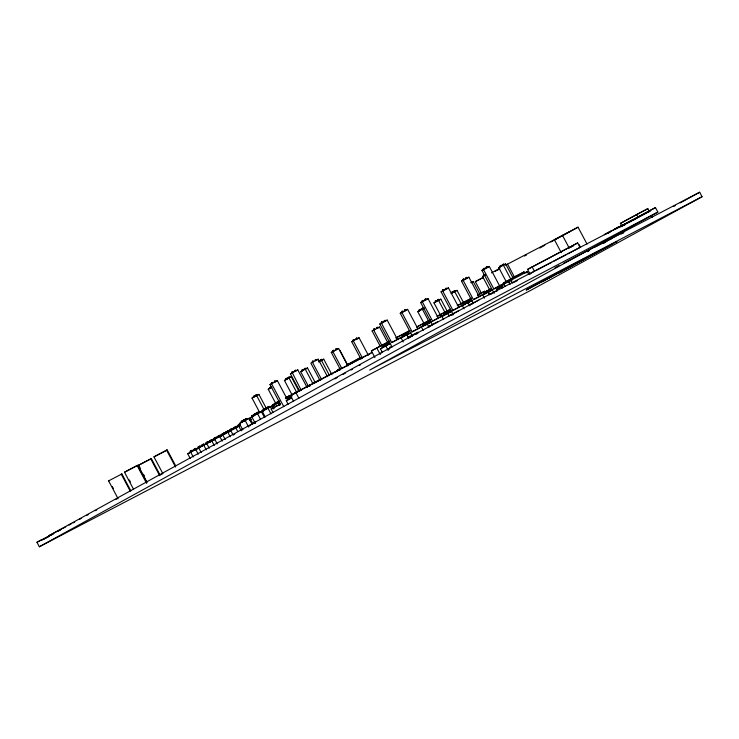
<?xml version="1.0" encoding="UTF-8"?>
<svg xmlns="http://www.w3.org/2000/svg" width="739" height="739" viewBox="0 0 739 739"><rect width="100%" height="100%" fill="white"/><g stroke="black" fill="none" stroke-linecap="round" stroke-linejoin="round"><path stroke-width="1.11" d="M381.361 352.937L381.657 351.635M453.081 314.435L453.367 313.853M287.647 403.577L287.24 404.584M256.008 395.928L257.274 395.245L256.304 395.762M287.351 378.904L286.27 379.486M303.553 370.1L302.279 370.766L302.704 370.553M319.756 361.288L318.814 361.777M451.806 293.161L452.739 292.672M454.106 291.905L455.409 291.221L454.679 291.591L461.459 304.172M569.991 231.575L507.573 264.119L514.455 277.07L515.268 276.562M508.386 282.658L508.866 282.39M198.209 448.102L200.869 446.689M208.934 442.31L206.116 443.797L206.606 443.557M212.61 440.398L209.793 441.885L210.282 441.636M216.924 437.959L214.116 439.446L214.596 439.206M217.876 437.479L220.684 435.992L219.889 436.426M225.783 433.183L228.314 431.844M230.189 430.689L232.997 429.202L232.212 429.636M238.189 426.338L240.508 425.101L235.695 427.669L237.727 431.493M227.778 431.391L229.072 430.698M234.817 427.521L232.009 429.008L234.54 427.678M291.868 395.947L291 396.427L291.711 396.095M385.305 344.392L387.236 343.395M444.592 313.308L446.938 312.024M445.682 312.763L447.206 311.941L445.405 312.883M466.993 301.494L467.63 301.216L467.168 301.447M467.833 301.041L466.106 302.048M273.07 412.611L271.176 409.036L280.34 403.993L270.003 384.566L272.673 383.144M274.502 382.192L277.374 380.65L287.702 400.085M315.341 360.743L318.213 359.209L327.516 376.687M316.652 360.05L316.181 360.299M341.63 368.04L332.836 351.552L334.176 350.84L333.714 351.099M412.473 336.273L400.242 313.271L403.143 311.719L402.543 312.034M432.417 324.652L420.657 302.547L423.327 301.124M426.227 299.609L428.029 298.63L438.356 318.066L432.564 321.105L422.237 301.678L428.029 298.63M453.312 314.823L441.081 291.822L443.982 290.27M473.256 303.202L461.505 281.097L464.175 279.675M466.05 278.686L468.868 277.19L479.205 296.616L473.413 299.655L463.076 280.229L468.868 277.19M467.307 278.03L466.845 278.28M494.16 293.374L481.93 270.372L484.83 268.82L484.368 269.079M288.598 399.485L291.656 397.813L286.27 400.723L288.173 404.298M382.654 347.579L385.619 345.991M405.517 335.506L409.526 333.381L408.815 333.769M447.409 311.766L445.894 312.588L446.753 312.144M426.181 324.652L426.893 324.264M450.365 311.941L446.689 313.89M491.213 290.492L484.996 293.826M615.319 242.531L616.926 241.616L559.174 272.894L612.649 243.925M256.267 413.203L257.107 412.722M266.373 407.854L265.504 408.344M264.488 409.194L261.892 410.579L265.486 408.612M253.865 415.586L256.442 414.2M275.194 403.586L277.679 402.21L272.331 405.101L273.532 404.482M287.397 396.806L288.413 396.289M264.322 410.099L267.13 408.593M266.825 408.713L271.776 406.062L273.301 408.935M269.486 407.309L268.978 407.558M297.678 391.421L295.147 392.806L372.29 352.346M308.44 385.813L309.281 385.333M318.546 380.465L317.687 380.945M314.075 383.181L315.156 382.59M339.58 369.408L340.088 369.158M349.852 364.022L348.993 364.512M392.049 346.997L379.818 323.996L387.181 320.079L397.517 339.515L391.716 342.554L381.389 323.128M385.61 320.948L387.181 320.079M299.72 391.328L290.427 373.842L293.328 372.29M407.605 309.355L401.813 312.403L412.14 331.829L417.932 328.79L407.605 309.355L400.242 313.271M307.091 387.412L297.799 369.934L295.24 371.301M340.568 369.879L331.275 352.392L332.846 351.524M448.453 287.914L442.661 290.954L452.989 310.38L458.78 307.341L448.453 287.914L441.081 291.822M347.94 365.962L338.638 348.485L335.894 349.953M360.992 359.154L351.69 341.667L353.27 340.799L362.563 358.286M357.491 338.628L359.062 337.76L368.355 355.237M380.382 346.48L372.114 330.943L374.285 329.788M489.292 266.465L483.5 269.504L493.828 288.931L499.619 285.891L489.292 266.465L486.548 267.934M377.315 328.181L379.486 327.035L387.744 342.573M288.515 378.248L289.679 377.638L288.958 378.008M484.341 275.471L485.061 275.093M500.543 266.668L501.716 266.049L498.76 267.62L506.511 282.187M503.85 264.895L502.899 265.393M242.429 429.285L239.371 423.539L245.117 420.38L248.96 418.366L252.017 424.112M255.315 423.429L251.759 416.722L261.338 411.549L264.396 417.295M293.54 401.342L290.464 395.457L296.339 392.187M374.95 357.584L371.394 350.877L390.007 340.965M247.048 419.419L248.96 418.366M259.426 412.602L261.338 411.549M252.867 423.807L249.81 418.062L253.634 415.955M265.246 416.99L262.188 411.244L271.776 406.062M264.072 410.478L261.2 412.057L263.13 411.069M274.151 408.639L272.626 405.766L278.363 402.607L279.887 405.48M271.638 406.579L275.462 404.473M285.928 398.709L291.683 395.614M272.155 406.783L272.035 406.829M210.56 440.73L208.112 442.014L210.116 440.971M211.788 440.102L213.081 439.4M192.667 451.169L190.283 452.434M228.914 431.151L228.794 431.197M236.905 426.8L236.785 426.846M224.213 433.996L225.007 433.553L222.263 435.022M236.314 427.493L233.93 428.749M249.893 420.048L251.168 419.364M224.554 434.172L225.838 433.479M382.312 352.355L380.419 348.78L390.608 343.284M391.716 342.554L406.681 334.462L408.575 338.037M397.517 339.515L406.681 334.462M280.635 403.974L271.176 409.036M412.14 331.829L427.096 323.737L428.999 327.312M417.932 328.79L427.096 323.737M423.05 326.342L431.456 321.844L429.738 322.814M432.564 321.105L447.52 313.013L448.942 315.692M438.356 318.066L447.52 313.013M452.989 310.38L467.944 302.288L469.847 305.863M450.162 312.089L451.945 311.101M458.78 307.341L467.944 302.288M530.159 274.104L527.544 269.393L577.695 242.946L580.069 247.417L567.921 253.8M463.002 305.392L464.785 304.403M473.413 299.655L488.368 291.563L489.791 294.251M479.205 296.616L488.368 291.563M483.417 294.667L487.001 292.69M493.828 288.931L508.783 280.838L505.125 282.861M491.001 290.639L492.793 289.651M500.543 285.383L503.287 283.868M577.695 242.946L527.544 269.393M502.76 287.536L501.615 285.374L504.441 283.831M510.169 284.423L508.626 281.513L511.453 279.979L511.813 280.644M408.251 337.252L410.053 336.263M524.514 273.162L527.341 271.629L528.893 274.529M702.05 196.713L531.359 290.021L39.324 546.758L36.95 542.287L41.717 539.664L41.957 540.107L49.088 536.172L48.848 535.729L405.813 339.238L477.69 300.588L650.163 210.948L649.923 210.504L655.484 207.604L657.858 212.075L369.685 370.082L702.05 196.713L699.676 192.242L563.792 263.121M428.666 326.527L430.467 325.539M497.19 290.889L496.396 289.402L501.356 286.667L502.151 288.155M250.041 425.202L255.805 422.034M430.948 325.539L431.945 324.984M449.09 315.802L450.892 314.814L452.139 315.304M159.587 475.353L162.349 473.838M233.533 434.698L234.882 433.959M241.635 430.237L242.983 429.498M334.832 378.913L337.538 377.426M342.942 374.451L345.64 372.964M351.043 369.99L352.392 369.251M359.154 365.528L360.503 364.789M116.014 499.324L117.39 498.566M451.372 314.814L452.37 314.26M468.618 305.577L471.316 304.089M471.796 304.089L472.784 303.535M491.74 293.365L489.939 294.353L497.024 290.584M529.918 273.864L533.586 271.841M39.324 546.758L428.592 332.596L657.858 212.075M621.896 233.33L623.236 232.591M95.331 510.695L96.726 509.928M86.99 515.277L88.431 514.492M79.636 519.314L81.124 518.501M612.114 230.392L604.29 234.697L610.7 231.335M614.728 228.961L618.635 226.818M608.188 233.136L608.788 232.803M609.398 232.471L610.008 232.129M614.848 229.478L615.421 229.155M616.003 228.841L616.575 228.527M617.73 227.889L618.303 227.575M619.217 227.187L655.484 207.604M622.718 225.45L625.573 223.88M631.226 220.776L649.923 210.504M621.157 226.697L621.905 226.282M622.654 225.875L623.402 225.469M624.141 225.053L624.889 224.647M629.351 222.199L630.09 221.792M630.829 221.386L631.568 220.979M624.501 225.044L625.102 224.711M632.935 220.416L637.572 217.866M638.339 217.442L650.163 210.948M346.683 364.992L360.909 357.371M348.79 364.105L359.93 358.009M385.259 344.485L384.132 345.058M291.166 396.335L289.91 397.046M288.838 397.619L288.312 397.905L289.688 397.194M428.426 321.751L429.47 321.188L427.585 322.176M448.85 311.027L449.894 310.463L448.01 311.452M464.674 302.778L463.63 303.341L468.203 300.884M466.586 301.789L467.353 301.3M469.274 300.302L470.318 299.738L468.424 300.727L469.274 300.274M485.089 292.053L484.045 292.616L487.343 290.889M487.01 291.064L487.777 290.575M489.698 289.586L490.733 289.014L488.932 289.956M621.979 226.383L620.4 223.409L636.602 214.541L647.826 208.666L649.415 211.64M647.826 208.666L620.4 223.409M673.488 206.56L675.428 205.497M680.277 202.846L699.676 192.242M382.479 322.573L381.73 322.98M385.379 321.049L379.818 323.996M313.521 361.694L310.851 363.117L320.144 380.603M354.36 340.245L353.611 340.651M356.392 339.173L357.491 338.601L357.029 338.85M259.768 412.639L252.027 398.072L258.899 394.386L266.123 407.983M275.97 403.836L268.229 389.268L271.906 387.264M292.173 395.032L284.432 380.456L291.305 376.77L299.046 391.347M308.375 386.22L300.634 371.652L307.507 367.967L315.248 382.534L314.093 383.181M318.675 361.842L323.71 359.154L331.968 374.701M423.946 323.312L417.747 311.655L423.706 308.468M440.666 315.479L433.95 302.851L440.823 299.166L447.538 311.793M451.067 293.54L457.025 290.353L463.741 302.981M471.159 282.649L473.228 281.55L479.944 294.177M489.791 290.03L482.558 276.423L485.311 274.926M498.76 267.62L505.633 263.934L513.383 278.511M481.68 293.614L475.325 281.661L483.389 277.273M491.453 272.894L499.509 268.506M505.559 265.218L507.573 264.119M587.052 244.11L578.046 227.187L554.389 239.704L561.27 252.655M539.766 248.018L544.8 245.274M550.841 241.986L578.046 227.187M254.142 414.644L251.463 416.057L252.655 415.447M267.084 407.789L266.179 408.279M297.835 391.319L299.424 390.497M297.826 391.393L296.921 391.882M295.896 392.658L298.297 391.384M318.703 380.363L319.608 379.874M318.694 380.437L316.015 381.851L317.216 381.232M252.461 416.62L252.202 416.787M291.563 396.196L290.482 396.704L291.212 396.363M467.113 301.494L466.309 301.863L466.771 301.632M190.274 458.568L187.724 453.783L198.172 448.259M198.264 454.217L195.715 449.423L206.172 443.908M201.95 446.162L215.095 439.068L213.118 440.148M214.255 445.515L211.705 440.721L222.162 435.206M222.254 441.155L219.705 436.37L230.152 430.855M230.245 436.804L227.695 432.019L238.152 426.495M220.13 436.333L222.106 435.253M228.12 431.982L230.097 430.902M444.157 315.276L446.883 313.816M465.053 304.292L464.425 304.653M72.976 522.953L74.694 522.02M587.256 251.602L589.279 250.503M602.553 243.547L604.576 242.447M604.197 242.752L606.22 241.653M321.724 360.226L320.781 360.715L321.206 360.493M226.55 432.029L225.534 432.574M238.217 425.756L237.21 426.301M222.227 434.458L221.22 435.003M230.226 430.107L229.21 430.652M232.831 429.664L233.829 429.128M220.518 436.453L221.515 435.918M69.013 525.096L71.138 523.951M275.342 381.749L275.804 381.49M245.311 419.235L246.392 418.643L241.025 421.544L243.611 420.158M279.083 401.175L274.28 403.762L275.471 403.143M383.467 345.418L381.943 346.24L383.827 345.261M386.146 343.94L384.058 345.104M387.107 343.459L388.631 342.637L386.737 343.626M285.827 397.933L288.136 396.723L286.935 397.342M384.419 344.937L386.515 343.774M298.011 391.55L295.979 392.631M306.703 386.977L309.004 385.767L307.812 386.386M403.651 334.822L402.127 335.645L404.011 334.656M404.602 334.342L406.699 333.178M406.33 333.335L404.242 334.499M407.291 332.864L408.815 332.042L406.921 333.021M259.232 412.685L256.701 414.071M340.485 368.918L336.892 370.886L338.083 370.267M424.306 323.968L422.782 324.791L424.676 323.811M426.994 322.49L424.897 323.654L428.611 321.631M425.267 323.488L426.08 323.063M339.229 369.916C342.878 367.911 332.153 373.722 336.143 371.606M448.37 311.285L449.035 310.907M465.154 302.519L464.147 303.073L465.515 302.362M468.794 300.561L469.459 300.182M289.318 397.36L287.794 398.182L289.605 397.249M290.279 396.88L291.092 396.446L289.993 396.991M485.569 291.794L484.913 292.173M488.257 290.316L487.537 290.769M489.218 289.836L490.225 289.291L488.849 290.002M403.549 336.587L404.224 336.227M586.886 251.648L589.611 250.188M607.458 240.849L602.913 243.288L604.696 242.355M304.81 368.53C302.944 369.546 306.777 367.486 304.911 368.493M318.823 360.937L319.433 360.595L318.712 360.974M484.433 274.557L483.851 274.871L484.544 274.52M422.274 309.207L421.738 309.512M419.983 310.454L419.364 310.796L420.703 310.084M428.537 320.809L422.338 309.161L423.004 308.828L422.117 309.308M511.157 278.714C508.672 280.063 513.781 277.319 511.305 278.658M513.208 277.642C510.723 278.991 515.859 276.22 513.356 277.578M515.406 276.506L516.228 276.053L514.446 277.005M504.146 282.575C501.726 283.887 506.797 281.162 504.294 282.52M506.197 281.504C503.786 282.806 508.857 280.081 506.344 281.439M508.256 280.423C505.882 281.707 510.889 279.009 508.395 280.367M510.307 279.342C507.832 280.681 512.912 277.947 510.455 279.287M512.358 278.261C509.892 279.61 514.963 276.876 512.506 278.206M514.418 277.19C511.998 278.492 517.069 275.767 514.556 277.125M521.429 273.328C519.055 274.612 524.062 271.915 521.568 273.273M523.48 272.248C521.013 273.587 526.085 270.853 523.628 272.192M387.864 349.843L389.564 348.937M386.017 344.004L387.763 343.081M383.329 345.482L384.557 344.873M406.201 333.4L407.956 332.485M403.512 334.887L404.741 334.277M407.42 332.799L404.325 334.453M426.856 322.555L428.084 321.945M424.177 324.033L425.396 323.423M447.28 311.83L448.499 311.221M445.82 312.699L443.206 314.066L445.09 313.087M465.016 302.584L466.595 301.752M467.704 301.106L468.923 300.496M485.44 291.859L488.618 290.159M488.128 290.381L489.347 289.771M270.437 407.679L271.001 407.374M289.189 397.425L290.409 396.815M424.888 325.372L425.692 324.948M427.567 323.894L429.147 323.063M239.02 424.786L237.644 425.535L240.397 424.066M239.159 424.74L239.732 424.435M250.724 418.496L249.348 419.244L250.299 418.754M223.03 433.488C218.892 435.733 227.316 431.197 223.169 433.442M226.707 431.567C222.568 433.811 230.993 429.285 226.845 431.53M231.03 429.137C226.901 431.373 235.279 426.856 231.168 429.091M468.415 302.445L471.029 301.078M207.04 442.19C202.911 444.435 211.299 439.917 207.179 442.153M215.04 437.839C210.874 440.093 219.363 435.53 215.178 437.793M218.707 435.927C214.569 438.162 222.993 433.636 218.855 435.881M249.523 419.512L250.087 419.216M191.05 450.901C187.059 453.062 195.345 448.61 191.189 450.855M194.727 448.979C190.588 451.224 199.013 446.689 194.865 448.933M199.05 446.541C194.92 448.785 203.299 444.268 199.188 446.504M202.717 444.629C198.736 446.781 206.985 442.347 202.865 444.582M225.395 432.62L224.019 433.368L226.43 432.066M237.062 426.348L235.686 427.096L238.438 425.627M217.395 436.971C213.266 439.206 221.654 434.689 217.543 436.925M221.072 435.049L219.788 435.742L222.106 434.504M213.22 439.363L213.783 439.058M227.187 432.047L227.76 431.742M236.942 427.521L237.505 427.216M228.942 431.872L229.515 431.567M133.463 489.116L124.485 472.23L137.112 465.515L137.75 465.321L146.728 482.197M137.75 465.321L124.485 472.23M118.111 498.751L108.605 480.877L121.87 473.958L130.849 490.835M162.931 473.754L153.952 456.868L167.217 449.949L175.67 465.838M147.052 482.391L138.073 465.505L151.338 458.586L159.79 474.475M167.217 449.949L153.952 456.868M138.073 465.505L151.338 458.586M285.799 397.693L287.305 396.898M255.057 414.089L256.83 413.166L255.629 413.785M306.667 386.737L310.953 384.428L309.752 385.047M327.543 375.772L331.82 373.472L330.629 374.091M294.981 393.222L293.198 394.146L294.399 393.527M315.267 382.571L319.442 380.289L318.25 380.908M328.098 375.735L329.603 374.941M252.987 416.334L254.087 415.752M286.242 398.561L287.961 397.628M309.613 386.22L310.204 385.906M264.017 410.542L262.641 411.3M65.771 526.833L62.372 528.625M256.202 394.959C258.317 393.841 254.188 396.021 256.304 394.912M312.976 383.726L305.225 369.149L305.881 368.826L304.773 369.426M438.476 300.403L439.206 300.025L437.941 300.699M447.779 311.609L446.171 312.477M465.746 302.205L466.318 301.9M486.16 291.48L486.742 291.175M571.025 247.288L571.69 246.937M573.224 246.152L572.549 246.503M448.721 312.791L449.294 312.486M227.326 432.001L227.898 431.696M235.316 427.65L236.323 427.087M209.848 442.19L210.43 441.876M381.629 322.167C379.837 323.109 383.615 321.123 381.758 322.084M384.529 320.652C382.728 321.585 386.506 319.599 384.659 320.569M402.053 311.442C400.289 312.366 404.021 310.398 402.182 311.359M405.083 309.844C406.94 308.874 403.106 310.888 404.954 309.927M422.477 300.718C420.703 301.641 424.445 299.674 422.606 300.634M425.368 299.203C423.576 300.136 427.354 298.15 425.498 299.119M442.892 289.993C441.044 290.963 444.878 288.949 443.031 289.91M445.793 288.478C444.028 289.402 447.76 287.434 445.922 288.395M463.445 279.185C465.284 278.233 461.487 280.229 463.316 279.268M466.217 277.753C464.36 278.723 468.203 276.7 466.346 277.67M483.74 268.553C481.948 269.476 485.708 267.509 483.869 268.46M402.413 312.117L401.831 312.412M405.305 310.592C403.466 311.553 407.272 309.558 405.434 310.509M271.823 382.737C270.021 383.68 273.799 381.693 271.952 382.654M274.714 381.222C272.922 382.155 276.7 380.169 274.843 381.139M295.138 370.498C293.374 371.421 297.106 369.454 295.267 370.415M312.791 361.205C314.629 360.253 310.833 362.249 312.662 361.297M315.562 359.773C313.798 360.697 317.53 358.729 315.692 359.69M333.086 350.572C331.248 351.524 335.063 349.519 333.215 350.48M353.51 339.848C351.662 340.799 355.487 338.795 353.639 339.755M356.401 338.323C354.563 339.284 358.387 337.28 356.531 338.24M373.934 329.123C372.142 330.056 375.902 328.079 374.063 329.04M376.825 327.599C375.033 328.532 378.811 326.546 376.955 327.516M374.414 329.705L375.015 329.391L373.685 330.102L381.952 345.621M377.186 328.273L376.576 328.578L377.888 327.885M383.744 345.307L382.802 345.797M403.928 334.702L402.986 335.201M424.592 323.858L423.641 324.347M427.271 322.38C423.835 324.181 427.585 322.259 426.061 323.008M427.669 322.13L428.435 321.724M445.017 313.133L444.065 313.622M446.929 312.061L447.695 311.655M448.083 311.405L448.859 310.999M467.353 301.336L468.12 300.93M485.089 292.09L485.856 291.683M486.244 291.434L487.019 291.027M487.768 290.612L488.544 290.205M254.604 414.108C250.613 416.196 261.615 410.33 257.578 412.445M255.075 413.822L255.99 413.341M265.033 408.63L263.86 409.24L269.208 406.348L266.622 407.734M275.943 402.866L276.866 402.376M277.975 401.767L277.051 402.256M278.446 401.489L279.37 401M288.884 396.002L290.076 395.393L285.402 397.933M298.852 390.811L297.928 391.291M299.323 390.525L299.822 390.257M244.729 419.54L243.805 420.029M306.269 386.977L306.777 386.709M307.248 386.423L308.172 385.943M319.719 379.846L318.795 380.336M328.116 375.467L329.04 374.987M330.157 374.368L329.234 374.858M338.554 369.99L339.478 369.5M348.522 364.789C344.54 366.877 355.524 361.011 351.496 363.126M351.025 363.412L350.101 363.893M253.126 415.161L253.985 414.681M255.158 414.062L254.244 414.551M265.597 408.584L264.673 409.073M266.068 408.307L267.241 407.688M274.003 404.205L274.917 403.716M285.965 397.896L286.464 397.628M294.87 393.24L295.369 392.982M306.833 386.931L307.341 386.663M328.679 375.421L329.188 375.163M315.738 382.285L316.606 381.795M317.779 381.185L316.855 381.675M336.614 371.329L337.474 370.839M338.647 370.23L337.723 370.71M466.54 303.498L467.482 302.981M420.657 302.547L425.488 300.006M461.505 281.097L466.327 278.557M481.93 270.372L486.752 267.832M270.003 384.566L277.374 380.65M290.427 373.842L297.799 369.934M318.213 359.209L312.421 362.249L321.724 379.735M331.275 352.392L338.638 348.485M351.69 341.667L359.062 337.76M372.114 330.943L379.486 327.035M396.132 337.751L409.378 330.795M416.519 327.044L430.791 319.553M436.906 316.338L450.153 309.373M457.293 305.632L471.565 298.131M477.68 294.926L484.821 291.175L477.412 295.203M371.394 350.877L388.723 341.778M395.855 338.028L410.127 330.536M417.267 326.786L430.514 319.83M437.654 316.08L450.901 309.124M458.041 305.373L471.288 298.417M290.464 395.457L370.996 353.168M411.032 332.559L400.834 338.056L402.764 337.039M451.88 311.119L441.682 316.606L443.612 315.59M467.473 302.925L472.304 300.394M492.719 289.67L487.897 292.201L489.32 294.879M380.419 348.78L382.349 347.764M508.626 281.513L510.557 280.497M527.341 271.629L510.917 280.257L512.46 283.157M501.615 285.374L511.397 280.183M251.759 416.722L253.68 415.715M262.188 411.244L264.109 410.237M272.626 405.766L275.508 404.251M239.371 423.539L242.263 422.024M249.81 418.062L252.692 416.547M496.396 289.402L501.698 286.612M228.175 431.197L230.106 430.153M286.27 400.723L288.201 399.707M407.808 337.437L417.941 332.116M428.084 326.795L438.218 321.465M448.361 316.144L458.494 310.823M468.637 305.493L478.77 300.173M612.843 230.217L614.977 229.09M617.111 227.972L632.076 220.12L632.307 220.573L629.702 221.94M535.516 270.807L551.719 262.299M553.742 261.236L565.889 254.863M206.264 449.866L203.715 445.072L204.694 444.693M513.429 282.649L517.291 280.626M214.107 439.964L214.569 439.714M608.003 233.321L608.871 232.868M619.291 227.4L620.16 226.947M621.028 226.494L621.896 226.032M622.765 225.58L624.501 224.665M625.37 224.213L628.834 222.393M408.732 338.083L410.755 337.021M415.826 334.361L417.849 333.298M250.992 424.676L255.066 422.542M61.503 529.087L48.848 535.729M50.381 535.498L52.959 534.14M292.339 372.825L301.3 390.46M428.869 323.211L430.181 322.527M505.633 263.934L503.361 265.125L511.102 279.693M323.71 359.154L321.428 360.346L329.178 374.913M482.558 276.423L484.073 275.638M305.225 369.149L307.507 367.967M470.946 282.732L473.228 281.55M300.634 371.652L302.907 370.461M291.305 376.77L289.023 377.962L296.773 392.529M454.744 291.545L457.025 290.353M284.432 380.456L286.704 379.273M440.823 299.166L438.541 300.348L445.257 312.976M268.229 389.268L269.744 388.474M433.95 302.851L435.465 302.057M258.899 394.386L256.618 395.568L264.368 410.145M422.338 309.161L424.62 307.969M252.027 398.072L253.542 397.277M417.747 311.655L419.262 310.86M475.325 281.661L483.518 277.393M494.77 271.518L499.887 268.857M524.441 256.045L526.491 254.983M277.31 403.245L274.732 404.621L275.425 404.27M279.813 401.868L277.568 403.115M275.37 404.584L273.07 405.822M242.17 422.052L241.477 422.403L244.064 421.027M249.459 420.232L251.334 419.262M235.695 427.669L238.503 426.2M227.695 432.019L230.503 430.551M219.705 436.37L222.513 434.901M211.705 440.721L214.513 439.262M203.715 445.072L206.523 443.612M228.776 431.927L230.642 430.957M195.715 449.423L198.523 447.963M187.724 453.783L190.533 452.314M554.998 267.712L558.906 265.671M616.391 235.972L624.104 231.981M587.403 251.103L589.408 250.05M595.477 246.891L607.199 240.766M607.901 240.406L615.605 236.378M609.481 239.796L611.513 238.734M36.95 542.287L53.679 533.558M57.383 531.489L60.57 529.965M43.869 539.11L49.578 536.126M270.068 388.289L271.185 387.689M253.865 397.092L254.983 396.501M211.844 440.084L214.449 438.68M621.323 233.977L622.173 233.542M487.195 290.944C489.458 289.771 485.809 291.609 487.195 290.917M425.276 300.108L426.458 299.471M622.903 233.164L623.513 232.85M290.538 396.252L287.702 397.758M246.854 419.503L244.323 420.888M435.64 301.955L436.906 301.272M196.703 449.044L193.96 450.513M271.573 383.726L283.813 406.699M389.342 343.977L385.425 346.064M121.87 473.958L121.233 474.152L130.212 491.038M108.605 480.877L109.243 480.673M249.08 425.738L249.699 425.978M254.355 422.828L254.816 423.151M651.521 215.612L652.583 217.599M636.602 214.541L638.191 217.515M578.997 244.507L580.54 247.417M562.444 235.325L569.326 248.267M532.126 266.871L534.5 271.342M526.353 272.155L526.704 272.83M503.906 284.118L505.051 286.27M502.612 284.848L502.963 285.513M482.567 294.612L484.47 298.187M462.152 305.336L464.055 308.911M441.728 316.061L443.631 319.636M421.304 326.777L423.207 330.361M400.88 337.501L403.263 341.972M385.786 345.824L388.16 350.295M376.761 347.921L380.326 354.628M339.912 350.351L347.653 364.918M295.831 392.501L298.889 398.247M267.924 408.085L270.982 413.831M257.495 413.563L260.544 419.309M245.117 420.38L248.683 427.087M238.66 426.052L241.21 430.837M230.67 430.403L233.21 435.188M222.67 434.754L225.219 439.548M214.679 439.105L217.22 443.899M206.68 443.455L209.229 448.25M198.689 447.816L201.23 452.601M190.69 452.166L193.239 456.951M166.58 450.143L175.559 467.03M150.701 458.78L159.679 475.667M138.71 465.302L140.299 468.286M143.468 474.244L144.521 476.23M137.112 465.515L146.618 483.389M129.343 479.981L130.406 481.967M112.411 486.631L113.473 488.618M491.814 293.9A1.016 0.868 61.2 0 1 492.543 293.272M389.813 348.281A1.016 0.868 61.1 0 1 390.783 346.951M253.32 396.52L254.622 395.827L253.32 396.52M269.523 387.707L270.825 387.024L269.523 387.707M285.725 378.904L287.028 378.211L285.725 378.904M288.025 377.657L289.328 376.964L288.025 377.657M301.928 370.1L303.23 369.408L301.928 370.1M320.43 360.041L321.733 359.348L320.43 360.041M419.041 310.103L420.343 309.41L419.041 310.103M421.341 308.856L422.643 308.163L421.341 308.856M435.243 301.3L436.546 300.607L435.243 301.3M437.543 300.043L438.846 299.35L437.543 300.043M451.446 292.487L452.748 291.794L451.446 292.487M453.746 291.24L455.048 290.547L453.746 291.24M500.054 266.068L501.356 265.375L500.054 266.068M502.354 264.821L503.656 264.128L502.354 264.821M516.543 275.896L518.279 274.982L516.543 275.896M515.693 276.525L517.429 275.601L515.693 276.525M518.593 274.825L520.339 273.901L518.593 274.825M209.423 440.971L212.232 439.483L209.423 440.971M233.413 427.918L236.221 426.421L233.413 427.918M405.609 333.788C403.439 334.804 407.54 332.781 405.268 333.963L405.609 333.788M291.72 372.28L292.977 371.625L291.72 372.28M335.46 349.316L336.716 348.651L335.46 349.316M486.114 267.296L487.37 266.631L486.114 267.296M527.849 289.171L526.242 290.085L583.995 258.807L527.849 289.171M543.839 280.829L542.232 281.744L599.985 250.466L543.839 280.829M340.605 368.318L337.566 369.98L340.624 368.373M385.934 344.078L384.631 344.799L385.943 344.115"/></g></svg>
